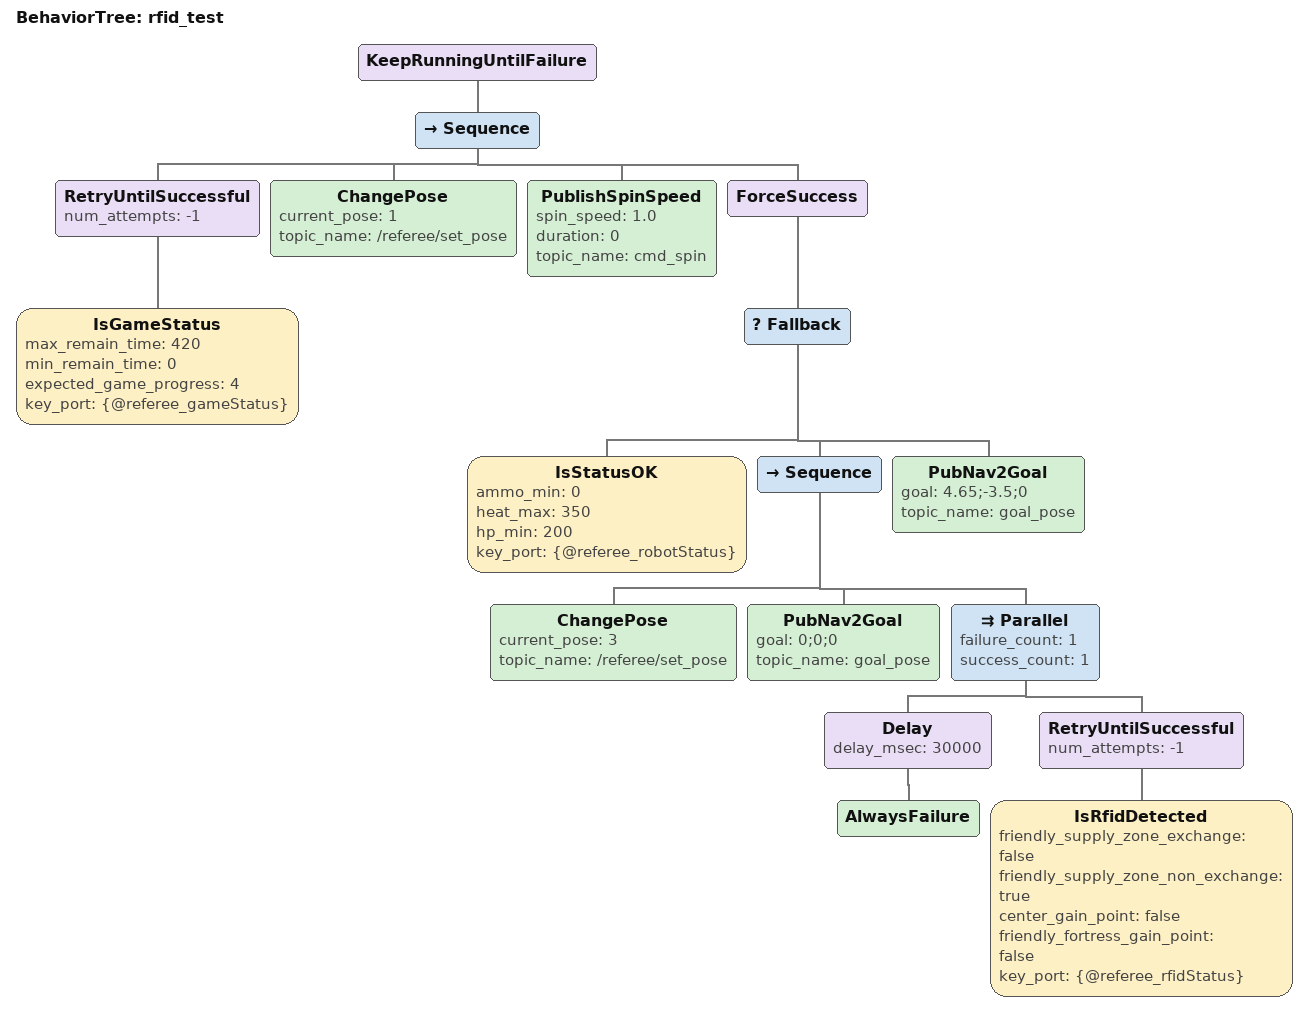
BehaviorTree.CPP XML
<?xml version="1.0" encoding="UTF-8"?>
<root BTCPP_format="4">
  <BehaviorTree ID="rfid_test">
    <KeepRunningUntilFailure>
      <Sequence>
        <RetryUntilSuccessful num_attempts="-1">
          <IsGameStatus max_remain_time="420"
                        min_remain_time="0"
                        expected_game_progress="4"
                        key_port="{@referee_gameStatus}"/>
        </RetryUntilSuccessful>
        <ChangePose current_pose="1"
                    topic_name="/referee/set_pose"/>
        <PublishSpinSpeed spin_speed="1.0"
                          duration="0"
                          topic_name="cmd_spin"/>
        <ForceSuccess>
          <Fallback>
            <IsStatusOK ammo_min="0"
                        heat_max="350"
                        hp_min="200"
                        key_port="{@referee_robotStatus}"/>
            <Sequence>
              <ChangePose current_pose="3"
                          topic_name="/referee/set_pose"/>
              <PubNav2Goal goal="0;0;0"
                           topic_name="goal_pose"/>
              <Parallel failure_count="1"
                        success_count="1">
                <Delay delay_msec="30000">
                  <AlwaysFailure/>
                </Delay>
                <RetryUntilSuccessful num_attempts="-1">
                  <IsRfidDetected friendly_supply_zone_exchange="false"
                                  friendly_supply_zone_non_exchange="true"
                                  center_gain_point="false"
                                  friendly_fortress_gain_point="false"
                                  key_port="{@referee_rfidStatus}"/>
                </RetryUntilSuccessful>
              </Parallel>
            </Sequence>
            <PubNav2Goal goal="4.65;-3.5;0"
                         topic_name="goal_pose"/>
          </Fallback>
        </ForceSuccess>
      </Sequence>
    </KeepRunningUntilFailure>
  </BehaviorTree>

</root>
